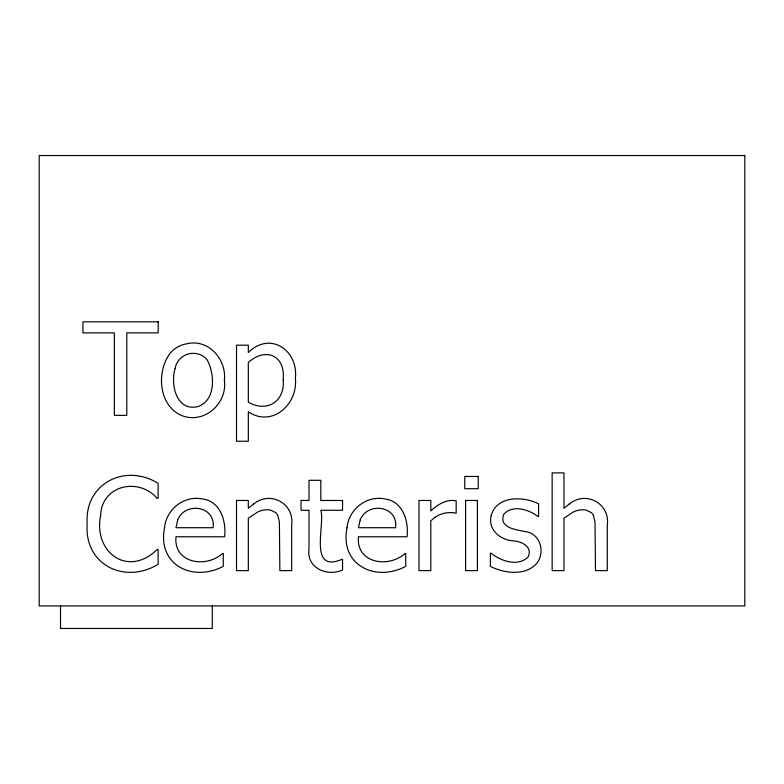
<?xml version="1.0" encoding="UTF-8"?>
<svg xmlns="http://www.w3.org/2000/svg" width="784" height="784" viewBox="0 0 784 784"><rect width="100%" height="100%" fill="white"/><g stroke="black" fill="none" stroke-linecap="round" stroke-linejoin="round"><path stroke-width="1.18" d="M212.268 605.934L212.268 628.454L60.515 628.454L60.515 605.934M295.372 378.417C298.175 403.878 272.43 427.858 248.322 411.835L248.322 441.235L236.513 441.235L236.513 345.195L248.322 345.195L248.322 352.545C270.117 330.77 298.606 350.34 295.372 378.417M100.636 515.362C93.061 552.21 127.91 578.141 157.182 549.457L158.133 549.457L158.133 564.284C124.93 584.521 84.221 565.146 87.151 523.957C84.339 483.405 125.146 462.923 158.133 483.316L158.133 498.33L157.123 498.33C138.68 476.956 101.734 485.061 100.636 515.362M224.391 380.309C227.683 404.338 202.772 425.447 180.046 414.814C158.152 403.838 156.604 370.92 170.344 352.986A27.969 27.969 0 0 1 186.396 343.853C208.201 338.306 226.772 359.258 224.391 380.309M164.532 527.818C157.065 565.176 193.06 582.404 223.264 566.352L223.264 553.475L222.578 553.475C206.231 568.38 173.489 563.52 175.969 536.766L224.587 536.766C226.429 521.301 220.412 501.25 202.595 498.987C184.26 495.018 166.1 509.365 164.532 527.818M346.998 527.818C339.531 565.176 375.526 582.404 405.73 566.352L405.73 553.475L405.044 553.475C388.697 568.38 355.956 563.52 358.435 536.766L407.053 536.766C408.895 521.301 402.878 501.25 385.071 498.987C366.726 495.018 348.566 509.365 346.998 527.818M491.166 515.666C487.687 529.308 499.996 539.951 512.765 540.793C521.252 541.254 532.993 546.487 528.122 556.934C517.999 567.146 500.868 561.07 491.029 553.161L490.402 553.161L490.402 566.42C499.663 570.928 509.972 573.339 520.262 571.908A26.774 26.774 0 0 0 534.12 565.911C546.242 556.248 541.862 533.659 525.515 531.621C516.519 529.837 498.369 527.906 503.779 514.284C512.677 504.328 528.739 509.453 537.951 516.48L538.579 516.48L538.579 503.857C523.526 495.978 496.497 495.537 491.166 515.666M175.146 368.421C170.226 383.915 176.106 411.384 197.411 406.71C216.041 401.036 214.943 374.095 207.25 360.052A15.876 15.876 0 0 0 197.441 353.839C187.366 351.31 176.802 358.131 175.146 368.421M283.191 379.74C285.141 401.33 267.226 412.972 248.322 402.221L248.322 362.463C265.639 346.861 285.611 355.191 283.191 379.74M177.723 519.9L175.969 527.72L213.091 527.72C216.012 505.719 185.024 501.388 177.723 519.9M360.199 519.9L358.435 527.72L395.557 527.72C398.478 505.719 367.49 501.388 360.199 519.9M435.13 517.234L430.798 520.811L430.798 570.625L418.989 570.625L418.989 500.466L430.798 500.466L430.798 510.894C437.619 504.69 446.517 498.83 456.17 500.839L456.17 513.148C448.958 511.776 441.216 512.932 435.13 517.234M253.575 504.092L248.322 508.257L248.322 500.466L236.513 500.466L236.513 570.625L248.322 570.625L248.322 518.244L257.466 512.119A20.139 20.139 0 0 1 270.529 510.08L275.87 512.677L277.595 514.97L279.388 521.664L279.859 570.625L291.668 570.625L291.668 525.084C294.637 503.455 270.235 490.284 253.575 504.092M569.204 504.092L563.961 508.257L563.961 472.889L552.152 472.889L552.152 570.625L563.961 570.625L563.961 518.244L573.094 512.119A20.139 20.139 0 0 1 586.158 510.08L591.499 512.677L593.223 514.97L595.017 521.664L595.487 570.625L607.296 570.625L607.296 525.084C610.266 503.455 585.864 490.284 569.204 504.092M341.853 559.384C308.161 573.643 325.291 524.78 320.813 510.266L342.549 510.266L342.549 500.466L320.813 500.466L320.813 480.298L309.004 480.298L309.004 500.466L301.027 500.466L301.027 510.266L309.004 510.266L309.004 549.143C306.201 567.969 327.33 577.024 342.549 569.997L342.549 559.384L341.853 559.384M744.8 155.546L39.2 155.546L39.2 605.934L744.8 605.934L744.8 155.546M158.192 321.822L82.947 321.822L82.947 332.886L114.346 332.886L114.346 415.353L126.783 415.353L126.783 332.886L158.192 332.886L158.192 321.822M478.22 476.466L464.775 476.466L464.775 488.716L478.22 488.716L478.22 476.466M477.407 500.466L465.598 500.466L465.598 570.625L477.407 570.625L477.407 500.466"/></g></svg>
